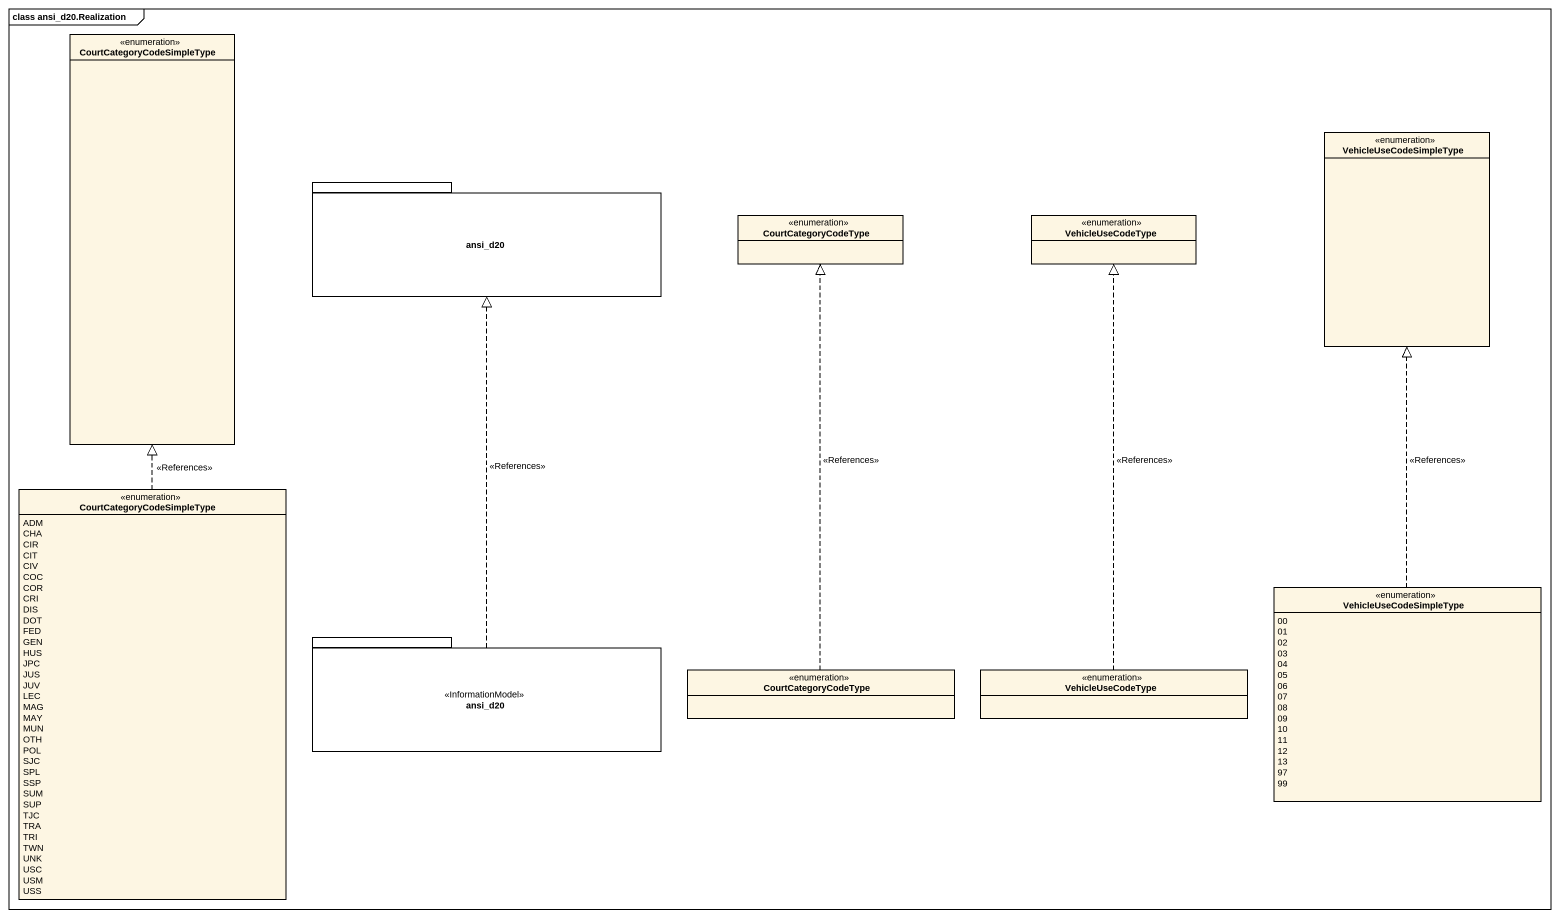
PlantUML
@startuml
mainframe class ansi_d20.Realization
hide circle
hide empty members
enum CourtCategoryCodeSimpleType
enum VehicleUseCodeSimpleType
package ansi_d20 {
}
enum CourtCategoryCodeType
enum VehicleUseCodeType
enum "CourtCategoryCodeSimpleType" as CourtCategoryCodeSimpleType_2 {
  ADM
  CHA
  CIR
  CIT
  CIV
  COC
  COR
  CRI
  DIS
  DOT
  FED
  GEN
  HUS
  JPC
  JUS
  JUV
  LEC
  MAG
  MAY
  MUN
  OTH
  POL
  SJC
  SPL
  SSP
  SUM
  SUP
  TJC
  TRA
  TRI
  TWN
  UNK
  USC
  USM
  USS
}
enum "VehicleUseCodeSimpleType" as VehicleUseCodeSimpleType_2 {
  00
  01
  02
  03
  04
  05
  06
  07
  08
  09
  10
  11
  12
  13
  97
  99
}
package "ansi_d20" as ansi_d20_2 <<InformationModel>> {
}
enum "CourtCategoryCodeType" as CourtCategoryCodeType_2
enum "VehicleUseCodeType" as VehicleUseCodeType_2
CourtCategoryCodeSimpleType_2 .up.|> CourtCategoryCodeSimpleType : <<References>>
VehicleUseCodeSimpleType_2 .up.|> VehicleUseCodeSimpleType : <<References>>
ansi_d20_2 .up.|> ansi_d20 : <<References>>
CourtCategoryCodeType_2 .up.|> CourtCategoryCodeType : <<References>>
VehicleUseCodeType_2 .up.|> VehicleUseCodeType : <<References>>
@enduml
